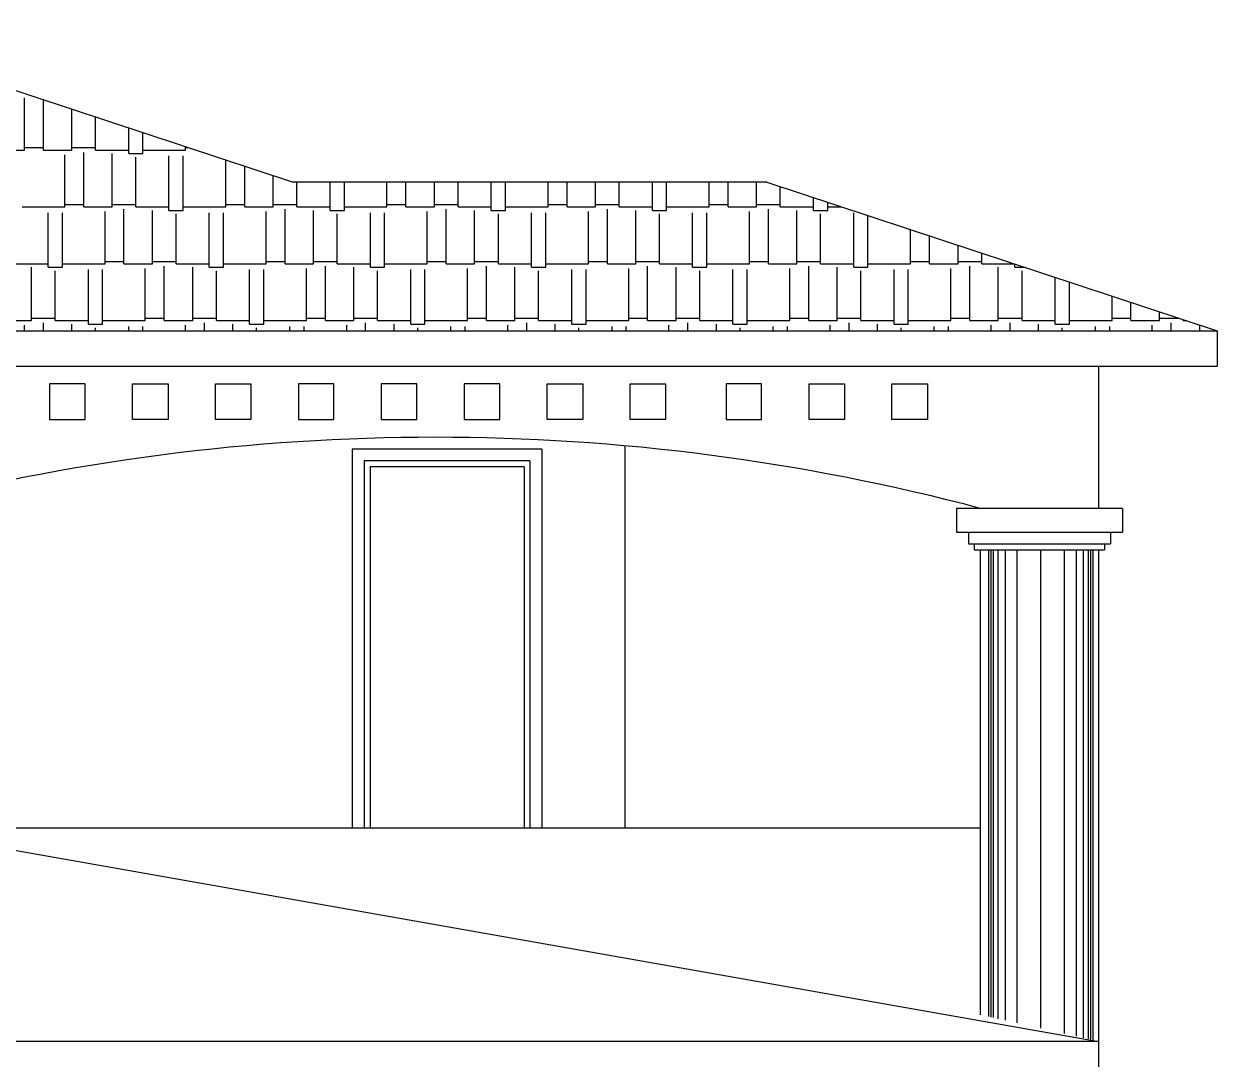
# Model space of a CAD drawing. Extents: x 182769.15 to 182771.38, y 101811.72 to 101812.21.
# Drawn here: x 182770.8376 to 182770.9384, y 101811.8582 to 101811.9456 of the extents above; entities that cross this region are included whole.
import ezdxf

# ---------------------------------------------------------------- set-up
doc = ezdxf.new("R2010")
doc.units = 0
doc.header["$MEASUREMENT"] = 0
doc.layers.add('DUVAR', color=7, linetype='Continuous')
doc.layers.add('TARAMA', color=15, linetype='Continuous')

msp = doc.modelspace()

# ---------------------------------------------------------------- linework, layer by layer
at = {"layer": 'DUVAR', "color": 5}
for p, q in [((182770.8198599537, 101811.9455778206), (182770.8603599537, 101811.9322128206)), ((182770.9003599537, 101811.9322128206), (182770.8603599537, 101811.9322128206)), ((182770.9003599537, 101811.9322128206), (182770.9383599537, 101811.9196728206)), ((182770.8363599537, 101811.9196728206), (182770.9383599537, 101811.9196728206)), ((182770.9383599537, 101811.9196728206), (182770.9383599537, 101811.9166728206)), ((182770.8363599537, 101811.9166728206), (182770.9383599537, 101811.9166728206)), ((182770.9283599537, 101811.9166728206), (182770.9283599537, 101811.9046728206)), ((182770.8428094434, 101811.9151728206), (182770.8398094434, 101811.9151728206)), ((182770.8398094434, 101811.9151728206), (182770.8398094434, 101811.9121728206)), ((182770.8428094434, 101811.9121728206), (182770.8428094434, 101811.9151728206)), ((182770.8468094434, 101811.9121728206), (182770.8468094434, 101811.9151728206)), ((182770.8468094434, 101811.9151728206), (182770.8498094434, 101811.9151728206)), ((182770.8498094434, 101811.9151728206), (182770.8498094434, 101811.9121728206)), ((182770.8538094434, 101811.9121728206), (182770.8538094434, 101811.9151728206)), ((182770.8538094434, 101811.9151728206), (182770.8568094434, 101811.9151728206)), ((182770.8568094434, 101811.9151728206), (182770.8568094434, 101811.9121728206)), ((182770.8638094434, 101811.9151728206), (182770.8608094434, 101811.9151728206)), ((182770.8608094434, 101811.9151728206), (182770.8608094434, 101811.9121728206)), ((182770.8638094434, 101811.9121728206), (182770.8638094434, 101811.9151728206)), ((182770.8708094434, 101811.9151728206), (182770.8678094434, 101811.9151728206)), ((182770.8678094434, 101811.9151728206), (182770.8678094434, 101811.9121728206)), ((182770.8708094434, 101811.9121728206), (182770.8708094434, 101811.9151728206)), ((182770.8778094434, 101811.9151728206), (182770.8748094434, 101811.9151728206)), ((182770.8748094434, 101811.9151728206), (182770.8748094434, 101811.9121728206)), ((182770.8778094434, 101811.9121728206), (182770.8778094434, 101811.9151728206)), ((182770.8818094434, 101811.9121728206), (182770.8818094434, 101811.9151728206)), ((182770.8818094434, 101811.9151728206), (182770.8848094434, 101811.9151728206)), ((182770.8848094434, 101811.9151728206), (182770.8848094434, 101811.9121728206)), ((182770.8888094434, 101811.9121728206), (182770.8888094434, 101811.9151728206)), ((182770.8888094434, 101811.9151728206), (182770.8918094434, 101811.9151728206)), ((182770.8918094434, 101811.9151728206), (182770.8918094434, 101811.9121728206)), ((182770.8999104639, 101811.9151728206), (182770.8969104639, 101811.9151728206)), ((182770.8969104639, 101811.9151728206), (182770.8969104639, 101811.9121728206)), ((182770.8999104639, 101811.9121728206), (182770.8999104639, 101811.9151728206)), ((182770.9039104639, 101811.9121728206), (182770.9039104639, 101811.9151728206)), ((182770.9039104639, 101811.9151728206), (182770.9069104639, 101811.9151728206)), ((182770.9069104639, 101811.9151728206), (182770.9069104639, 101811.9121728206)), ((182770.9109104639, 101811.9121728206), (182770.9109104639, 101811.9151728206)), ((182770.9109104639, 101811.9151728206), (182770.9139104639, 101811.9151728206)), ((182770.9139104639, 101811.9151728206), (182770.9139104639, 101811.9121728206)), ((182770.8398094434, 101811.9121728206), (182770.8428094434, 101811.9121728206)), ((182770.8498094434, 101811.9121728206), (182770.8468094434, 101811.9121728206)), ((182770.8568094434, 101811.9121728206), (182770.8538094434, 101811.9121728206)), ((182770.8608094434, 101811.9121728206), (182770.8638094434, 101811.9121728206)), ((182770.8678094434, 101811.9121728206), (182770.8708094434, 101811.9121728206)), ((182770.8748094434, 101811.9121728206), (182770.8778094434, 101811.9121728206)), ((182770.8848094434, 101811.9121728206), (182770.8818094434, 101811.9121728206)), ((182770.8918094434, 101811.9121728206), (182770.8888094434, 101811.9121728206)), ((182770.8969104639, 101811.9121728206), (182770.8999104639, 101811.9121728206)), ((182770.9069104639, 101811.9121728206), (182770.9039104639, 101811.9121728206)), ((182770.9139104639, 101811.9121728206), (182770.9109104639, 101811.9121728206)), ((182770.9303599537, 101811.9046728206), (182770.9163599537, 101811.9046728206)), ((182770.9163599537, 101811.9046728206), (182770.9163599537, 101811.9026728206)), ((182770.9303599537, 101811.9046728206), (182770.9303599537, 101811.9026728206)), ((182770.9163599537, 101811.9026728206), (182770.9303599537, 101811.9026728206)), ((182770.9173599537, 101811.9026728206), (182770.9173599537, 101811.9016728206)), ((182770.9293599536, 101811.9026728206), (182770.9293599536, 101811.9016728206)), ((182770.9173599537, 101811.9016728206), (182770.9293599536, 101811.9016728206)), ((182770.9178599537, 101811.9016728206), (182770.9178599537, 101811.9011728206)), ((182770.9178599537, 101811.9011728206), (182770.9288599537, 101811.9011728206)), ((182770.9183599536, 101811.9011728206), (182770.9183599536, 101811.8619228206)), ((182770.9283599537, 101811.9011728206), (182770.9283599537, 101811.8596728206)), ((182770.9288599537, 101811.9016728206), (182770.9288599537, 101811.9011728206)), ((182770.9183599536, 101811.8776728206), (182770.8263599537, 101811.8776728206))]:
    msp.add_line(p, q, dxfattribs=at)
at = {"layer": 'DUVAR', "color": 3}
for p, q in [((182770.8883599536, 101811.9099576399), (182770.8883599536, 101811.8776728206)), ((182770.8653599537, 101811.9096728206), (182770.8653599537, 101811.8776728206)), ((182770.8813599537, 101811.9096728206), (182770.8653599537, 101811.9096728206)), ((182770.8813599537, 101811.9096728206), (182770.8813599537, 101811.8776728206)), ((182770.8663599537, 101811.9086728206), (182770.8663599537, 101811.8776728206)), ((182770.8803599536, 101811.9086728206), (182770.8663599537, 101811.9086728206)), ((182770.8803599536, 101811.9086728206), (182770.8803599536, 101811.8776728206))]:
    msp.add_line(p, q, dxfattribs=at)
at = {"layer": 'DUVAR', "color": 1}
for p, q in [((182770.8668599536, 101811.9081728206), (182770.8668599536, 101811.8776728206)), ((182770.8798599537, 101811.9081728206), (182770.8668599536, 101811.9081728206)), ((182770.8798599537, 101811.9081728206), (182770.8798599537, 101811.8776728206))]:
    msp.add_line(p, q, dxfattribs=at)
at = {"layer": 'DUVAR', "color": 8}
for p, q in [((182770.9190609742, 101811.9011728206), (182770.9190609742, 101811.861765091)), ((182770.9192609742, 101811.9011728206), (182770.9192609742, 101811.861720091)), ((182770.9194609742, 101811.9011728206), (182770.9194609742, 101811.861675091)), ((182770.9198609742, 101811.9011728206), (182770.9198609742, 101811.861585091)), ((182770.9204609742, 101811.9011728206), (182770.9204609742, 101811.861450091)), ((182770.9214609742, 101811.9011728206), (182770.9214609742, 101811.861225091)), ((182770.9234609742, 101811.9011728206), (182770.9234609742, 101811.860775091)), ((182770.9254609742, 101811.9011728206), (182770.9254609742, 101811.860325091)), ((182770.9264609742, 101811.9011728206), (182770.9264609742, 101811.860100091)), ((182770.9270609742, 101811.9011728206), (182770.9270609742, 101811.859965091)), ((182770.9274609742, 101811.9011728206), (182770.9274609742, 101811.859875091)), ((182770.9276609742, 101811.9011728206), (182770.9276609742, 101811.859830091)), ((182770.9278609742, 101811.9011728206), (182770.9278609742, 101811.859785091))]:
    msp.add_line(p, q, dxfattribs=at)
at = {"layer": 'DUVAR', "color": 6}
for p, q in [((182770.8263599537, 101811.8776728206), (182770.9283599537, 101811.8596728206)), ((182770.9283599537, 101811.8596728206), (182770.8263599537, 101811.8596728206)), ((182770.9283599537, 101811.8596728206), (182770.9283599537, 101811.8566728206))]:
    msp.add_line(p, q, dxfattribs=at)
at = {"layer": 'DUVAR', "color": 5}
msp.add_arc((182770.8723599536, 101811.7313394873), 0.1793333333336735, 75.13718278686326, 104.8628172131367, dxfattribs=at)
at = {"layer": 'TARAMA'}
for p, q in [((182770.837689276, 101811.9349271903), (182770.837689276, 101811.9393271903)), ((182770.839289276, 101811.9349271903), (182770.839289276, 101811.9391661442)), ((182770.841689276, 101811.9349271903), (182770.841689276, 101811.9383741442)), ((182770.843689276, 101811.9349271903), (182770.843689276, 101811.9377141442)), ((182770.846489276, 101811.9346271903), (182770.846489276, 101811.9367901442)), ((182770.847689276, 101811.9346271903), (182770.847689276, 101811.9363941442)), ((182770.837689276, 101811.9351271903), (182770.839289276, 101811.9351271903)), ((182770.841689276, 101811.9351271903), (182770.843689276, 101811.9351271903)), ((182770.851289276, 101811.9349271903), (182770.851289276, 101811.9352061442)), ((182770.851289276, 101811.9351271903), (182770.8515285302, 101811.9351271903)), ((182770.834089276, 101811.9349271903), (182770.837689276, 101811.9349271903)), ((182770.839289276, 101811.9349271903), (182770.841689276, 101811.9349271903)), ((182770.841089276, 101811.9301271903), (182770.841089276, 101811.9345271903)), ((182770.842689276, 101811.9301271903), (182770.842689276, 101811.9347271903)), ((182770.843689276, 101811.9349271903), (182770.846489276, 101811.9349271903)), ((182770.845089276, 101811.9301271903), (182770.845089276, 101811.9346271903)), ((182770.846489276, 101811.9346271903), (182770.847689276, 101811.9346271903)), ((182770.847089276, 101811.9301271903), (182770.847089276, 101811.9343271903)), ((182770.847689276, 101811.9349271903), (182770.851289276, 101811.9349271903)), ((182770.849889276, 101811.9298271903), (182770.849889276, 101811.9344271903)), ((182770.851089276, 101811.9298271903), (182770.851089276, 101811.9344271903)), ((182770.854689276, 101811.9301271903), (182770.854689276, 101811.9340841442)), ((182770.856289276, 101811.9301271903), (182770.856289276, 101811.9335561442)), ((182770.858689276, 101811.9301271903), (182770.858689276, 101811.9327641442)), ((182770.860689276, 101811.9301271903), (182770.860689276, 101811.9322128206)), ((182770.863489276, 101811.9298271903), (182770.863489276, 101811.9322128206)), ((182770.864689276, 101811.9298271903), (182770.864689276, 101811.9322128206)), ((182770.868289276, 101811.9301271903), (182770.868289276, 101811.9322128206)), ((182770.869889276, 101811.9301271903), (182770.869889276, 101811.9322128206)), ((182770.872289276, 101811.9301271903), (182770.872289276, 101811.9322128206)), ((182770.874289276, 101811.9301271903), (182770.874289276, 101811.9322128206)), ((182770.877089276, 101811.9298271903), (182770.877089276, 101811.9322128206)), ((182770.878289276, 101811.9298271903), (182770.878289276, 101811.9322128206)), ((182770.881889276, 101811.9301271903), (182770.881889276, 101811.9322128206)), ((182770.883489276, 101811.9301271903), (182770.883489276, 101811.9322128206)), ((182770.885889276, 101811.9301271903), (182770.885889276, 101811.9322128206)), ((182770.887889276, 101811.9301271903), (182770.887889276, 101811.9322128206)), ((182770.890689276, 101811.9298271903), (182770.890689276, 101811.9322128206)), ((182770.891889276, 101811.9298271903), (182770.891889276, 101811.9322128206)), ((182770.895489276, 101811.9301271903), (182770.895489276, 101811.9322128206)), ((182770.897089276, 101811.9301271903), (182770.897089276, 101811.9322128206)), ((182770.899489276, 101811.9301271903), (182770.899489276, 101811.9322128206)), ((182770.901489276, 101811.9301271903), (182770.901489276, 101811.9318401442)), ((182770.837489276, 101811.9301271903), (182770.841089276, 101811.9301271903)), ((182770.841089276, 101811.9303271903), (182770.842689276, 101811.9303271903)), ((182770.842689276, 101811.9301271903), (182770.845089276, 101811.9301271903)), ((182770.845089276, 101811.9303271903), (182770.847089276, 101811.9303271903)), ((182770.847089276, 101811.9301271903), (182770.849889276, 101811.9301271903)), ((182770.851089276, 101811.9301271903), (182770.854689276, 101811.9301271903)), ((182770.854689276, 101811.9303271903), (182770.856289276, 101811.9303271903)), ((182770.856289276, 101811.9301271903), (182770.858689276, 101811.9301271903)), ((182770.858689276, 101811.9303271903), (182770.860689276, 101811.9303271903)), ((182770.860689276, 101811.9301271903), (182770.863489276, 101811.9301271903)), ((182770.864689276, 101811.9301271903), (182770.868289276, 101811.9301271903)), ((182770.868289276, 101811.9303271903), (182770.869889276, 101811.9303271903)), ((182770.869889276, 101811.9301271903), (182770.872289276, 101811.9301271903)), ((182770.872289276, 101811.9303271903), (182770.874289276, 101811.9303271903)), ((182770.874289276, 101811.9301271903), (182770.877089276, 101811.9301271903)), ((182770.878289276, 101811.9301271903), (182770.881889276, 101811.9301271903)), ((182770.881889276, 101811.9303271903), (182770.883489276, 101811.9303271903)), ((182770.883489276, 101811.9301271903), (182770.885889276, 101811.9301271903)), ((182770.885889276, 101811.9303271903), (182770.887889276, 101811.9303271903)), ((182770.887889276, 101811.9301271903), (182770.890689276, 101811.9301271903)), ((182770.891889276, 101811.9301271903), (182770.895489276, 101811.9301271903)), ((182770.895489276, 101811.9303271903), (182770.897089276, 101811.9303271903)), ((182770.897089276, 101811.9301271903), (182770.899489276, 101811.9301271903)), ((182770.899489276, 101811.9303271903), (182770.901489276, 101811.9303271903)), ((182770.901489276, 101811.9301271903), (182770.904289276, 101811.9301271903)), ((182770.904289276, 101811.9298271903), (182770.904289276, 101811.9309161442)), ((182770.905489276, 101811.9298271903), (182770.905489276, 101811.9305201442)), ((182770.905489276, 101811.9301271903), (182770.9066800454, 101811.9301271903)), ((182770.839689276, 101811.9250271903), (182770.839689276, 101811.9296271903)), ((182770.840889276, 101811.9250271903), (182770.840889276, 101811.9296271903)), ((182770.844489276, 101811.9253271903), (182770.844489276, 101811.9297271903)), ((182770.846089276, 101811.9253271903), (182770.846089276, 101811.9299271903)), ((182770.848489276, 101811.9253271903), (182770.848489276, 101811.9298271903)), ((182770.849889276, 101811.9298271903), (182770.851089276, 101811.9298271903)), ((182770.850489276, 101811.9253271903), (182770.850489276, 101811.9295271903)), ((182770.853289276, 101811.9250271903), (182770.853289276, 101811.9296271903)), ((182770.854489276, 101811.9250271903), (182770.854489276, 101811.9296271903)), ((182770.858089276, 101811.9253271903), (182770.858089276, 101811.9297271903)), ((182770.859689276, 101811.9253271903), (182770.859689276, 101811.9299271903)), ((182770.862089276, 101811.9253271903), (182770.862089276, 101811.9298271903)), ((182770.863489276, 101811.9298271903), (182770.864689276, 101811.9298271903)), ((182770.864089276, 101811.9253271903), (182770.864089276, 101811.9295271903)), ((182770.866889276, 101811.9250271903), (182770.866889276, 101811.9296271903)), ((182770.868089276, 101811.9250271903), (182770.868089276, 101811.9296271903)), ((182770.871689276, 101811.9253271903), (182770.871689276, 101811.9297271903)), ((182770.873289276, 101811.9253271903), (182770.873289276, 101811.9299271903)), ((182770.875689276, 101811.9253271903), (182770.875689276, 101811.9298271903)), ((182770.877089276, 101811.9298271903), (182770.878289276, 101811.9298271903)), ((182770.877689276, 101811.9253271903), (182770.877689276, 101811.9295271903)), ((182770.880489276, 101811.9250271903), (182770.880489276, 101811.9296271903)), ((182770.881689276, 101811.9250271903), (182770.881689276, 101811.9296271903)), ((182770.885289276, 101811.9253271903), (182770.885289276, 101811.9297271903)), ((182770.886889276, 101811.9253271903), (182770.886889276, 101811.9299271903)), ((182770.889289276, 101811.9253271903), (182770.889289276, 101811.9298271903)), ((182770.890689276, 101811.9298271903), (182770.891889276, 101811.9298271903)), ((182770.891289276, 101811.9253271903), (182770.891289276, 101811.9295271903)), ((182770.894089276, 101811.9250271903), (182770.894089276, 101811.9296271903)), ((182770.895289276, 101811.9250271903), (182770.895289276, 101811.9296271903)), ((182770.898889276, 101811.9253271903), (182770.898889276, 101811.9297271903)), ((182770.900489276, 101811.9253271903), (182770.900489276, 101811.9299271903)), ((182770.902889276, 101811.9253271903), (182770.902889276, 101811.9298271903)), ((182770.904289276, 101811.9298271903), (182770.905489276, 101811.9298271903)), ((182770.904889276, 101811.9253271903), (182770.904889276, 101811.9295271903)), ((182770.907689276, 101811.9250271903), (182770.907689276, 101811.9296271903)), ((182770.908889276, 101811.9250271903), (182770.908889276, 101811.9293981442)), ((182770.912489276, 101811.9253271903), (182770.912489276, 101811.9282101442)), ((182770.914089276, 101811.9253271903), (182770.914089276, 101811.9276821442)), ((182770.916489276, 101811.9253271903), (182770.916489276, 101811.9268901442)), ((182770.918489276, 101811.9253271903), (182770.918489276, 101811.9262301442)), ((182770.836889276, 101811.9253271903), (182770.839689276, 101811.9253271903)), ((182770.838289276, 101811.9205271903), (182770.838289276, 101811.9250271903)), ((182770.839689276, 101811.9250271903), (182770.840889276, 101811.9250271903)), ((182770.840889276, 101811.9253271903), (182770.844489276, 101811.9253271903)), ((182770.844489276, 101811.9255271903), (182770.846089276, 101811.9255271903)), ((182770.846089276, 101811.9253271903), (182770.848489276, 101811.9253271903)), ((182770.847889276, 101811.9205271903), (182770.847889276, 101811.9249271903)), ((182770.848489276, 101811.9255271903), (182770.850489276, 101811.9255271903)), ((182770.849489276, 101811.9205271903), (182770.849489276, 101811.9251271903)), ((182770.850489276, 101811.9253271903), (182770.853289276, 101811.9253271903)), ((182770.851889276, 101811.9205271903), (182770.851889276, 101811.9250271903)), ((182770.853289276, 101811.9250271903), (182770.854489276, 101811.9250271903)), ((182770.854489276, 101811.9253271903), (182770.858089276, 101811.9253271903)), ((182770.858089276, 101811.9255271903), (182770.859689276, 101811.9255271903)), ((182770.859689276, 101811.9253271903), (182770.862089276, 101811.9253271903)), ((182770.861489276, 101811.9205271903), (182770.861489276, 101811.9249271903)), ((182770.862089276, 101811.9255271903), (182770.864089276, 101811.9255271903)), ((182770.863089276, 101811.9205271903), (182770.863089276, 101811.9251271903)), ((182770.864089276, 101811.9253271903), (182770.866889276, 101811.9253271903)), ((182770.865489276, 101811.9205271903), (182770.865489276, 101811.9250271903)), ((182770.866889276, 101811.9250271903), (182770.868089276, 101811.9250271903)), ((182770.868089276, 101811.9253271903), (182770.871689276, 101811.9253271903)), ((182770.871689276, 101811.9255271903), (182770.873289276, 101811.9255271903)), ((182770.873289276, 101811.9253271903), (182770.875689276, 101811.9253271903)), ((182770.875089276, 101811.9205271903), (182770.875089276, 101811.9249271903)), ((182770.875689276, 101811.9255271903), (182770.877689276, 101811.9255271903)), ((182770.876689276, 101811.9205271903), (182770.876689276, 101811.9251271903)), ((182770.877689276, 101811.9253271903), (182770.880489276, 101811.9253271903)), ((182770.879089276, 101811.9205271903), (182770.879089276, 101811.9250271903)), ((182770.880489276, 101811.9250271903), (182770.881689276, 101811.9250271903)), ((182770.881689276, 101811.9253271903), (182770.885289276, 101811.9253271903)), ((182770.885289276, 101811.9255271903), (182770.886889276, 101811.9255271903)), ((182770.886889276, 101811.9253271903), (182770.889289276, 101811.9253271903)), ((182770.888689276, 101811.9205271903), (182770.888689276, 101811.9249271903)), ((182770.889289276, 101811.9255271903), (182770.891289276, 101811.9255271903)), ((182770.890289276, 101811.9205271903), (182770.890289276, 101811.9251271903)), ((182770.891289276, 101811.9253271903), (182770.894089276, 101811.9253271903)), ((182770.892689276, 101811.9205271903), (182770.892689276, 101811.9250271903)), ((182770.894089276, 101811.9250271903), (182770.895289276, 101811.9250271903)), ((182770.895289276, 101811.9253271903), (182770.898889276, 101811.9253271903)), ((182770.898889276, 101811.9255271903), (182770.900489276, 101811.9255271903)), ((182770.900489276, 101811.9253271903), (182770.902889276, 101811.9253271903)), ((182770.902289276, 101811.9205271903), (182770.902289276, 101811.9249271903)), ((182770.902889276, 101811.9255271903), (182770.904889276, 101811.9255271903)), ((182770.903889276, 101811.9205271903), (182770.903889276, 101811.9251271903)), ((182770.904889276, 101811.9253271903), (182770.907689276, 101811.9253271903)), ((182770.906289276, 101811.9205271903), (182770.906289276, 101811.9250271903)), ((182770.907689276, 101811.9250271903), (182770.908889276, 101811.9250271903)), ((182770.908889276, 101811.9253271903), (182770.912489276, 101811.9253271903)), ((182770.912489276, 101811.9255271903), (182770.914089276, 101811.9255271903)), ((182770.914089276, 101811.9253271903), (182770.916489276, 101811.9253271903)), ((182770.915889276, 101811.9205271903), (182770.915889276, 101811.9249271903)), ((182770.916489276, 101811.9255271903), (182770.918489276, 101811.9255271903)), ((182770.917489276, 101811.9205271903), (182770.917489276, 101811.9251271903)), ((182770.918489276, 101811.9253271903), (182770.9212254999, 101811.9253271903)), ((182770.919889276, 101811.9205271903), (182770.919889276, 101811.9250271903)), ((182770.921289276, 101811.9250271903), (182770.921289276, 101811.9253061442)), ((182770.921289276, 101811.9250271903), (182770.9221345908, 101811.9250271903)), ((182770.840289276, 101811.9205271903), (182770.840289276, 101811.9247271903)), ((182770.843089276, 101811.9202271903), (182770.843089276, 101811.9248271903)), ((182770.844289276, 101811.9202271903), (182770.844289276, 101811.9248271903)), ((182770.853889276, 101811.9205271903), (182770.853889276, 101811.9247271903)), ((182770.856689276, 101811.9202271903), (182770.856689276, 101811.9248271903)), ((182770.857889276, 101811.9202271903), (182770.857889276, 101811.9248271903)), ((182770.867489276, 101811.9205271903), (182770.867489276, 101811.9247271903)), ((182770.870289276, 101811.9202271903), (182770.870289276, 101811.9248271903)), ((182770.871489276, 101811.9202271903), (182770.871489276, 101811.9248271903)), ((182770.881089276, 101811.9205271903), (182770.881089276, 101811.9247271903)), ((182770.883889276, 101811.9202271903), (182770.883889276, 101811.9248271903)), ((182770.885089276, 101811.9202271903), (182770.885089276, 101811.9248271903)), ((182770.894689276, 101811.9205271903), (182770.894689276, 101811.9247271903)), ((182770.897489276, 101811.9202271903), (182770.897489276, 101811.9248271903)), ((182770.898689276, 101811.9202271903), (182770.898689276, 101811.9248271903)), ((182770.908289276, 101811.9205271903), (182770.908289276, 101811.9247271903)), ((182770.911089276, 101811.9202271903), (182770.911089276, 101811.9248271903)), ((182770.912289276, 101811.9202271903), (182770.912289276, 101811.9248271903)), ((182770.921889276, 101811.9205271903), (182770.921889276, 101811.9247271903)), ((182770.924689276, 101811.9202271903), (182770.924689276, 101811.9241841442)), ((182770.925889276, 101811.9202271903), (182770.925889276, 101811.9237881442)), ((182770.929489276, 101811.9205271903), (182770.929489276, 101811.9226001442)), ((182770.931089276, 101811.9205271903), (182770.931089276, 101811.9220721442)), ((182770.933489276, 101811.9205271903), (182770.933489276, 101811.9212801442)), ((182770.835889276, 101811.9205271903), (182770.838289276, 101811.9205271903)), ((182770.837689276, 101811.9196728206), (182770.837689276, 101811.9201271903)), ((182770.838289276, 101811.9207271903), (182770.840289276, 101811.9207271903)), ((182770.839289276, 101811.9196728206), (182770.839289276, 101811.9203271903)), ((182770.840289276, 101811.9205271903), (182770.843089276, 101811.9205271903)), ((182770.841689276, 101811.9196728206), (182770.841689276, 101811.9202271903)), ((182770.843089276, 101811.9202271903), (182770.844289276, 101811.9202271903)), ((182770.843689276, 101811.9196728206), (182770.843689276, 101811.9199271903)), ((182770.844289276, 101811.9205271903), (182770.847889276, 101811.9205271903)), ((182770.846489276, 101811.9196728206), (182770.846489276, 101811.9200271903)), ((182770.847689276, 101811.9196728206), (182770.847689276, 101811.9200271903)), ((182770.847889276, 101811.9207271903), (182770.849489276, 101811.9207271903)), ((182770.849489276, 101811.9205271903), (182770.851889276, 101811.9205271903)), ((182770.851289276, 101811.9196728206), (182770.851289276, 101811.9201271903)), ((182770.851889276, 101811.9207271903), (182770.853889276, 101811.9207271903)), ((182770.852889276, 101811.9196728206), (182770.852889276, 101811.9203271903)), ((182770.853889276, 101811.9205271903), (182770.856689276, 101811.9205271903)), ((182770.855289276, 101811.9196728206), (182770.855289276, 101811.9202271903)), ((182770.856689276, 101811.9202271903), (182770.857889276, 101811.9202271903)), ((182770.857289276, 101811.9196728206), (182770.857289276, 101811.9199271903)), ((182770.857889276, 101811.9205271903), (182770.861489276, 101811.9205271903)), ((182770.860089276, 101811.9196728206), (182770.860089276, 101811.9200271903)), ((182770.861289276, 101811.9196728206), (182770.861289276, 101811.9200271903)), ((182770.861489276, 101811.9207271903), (182770.863089276, 101811.9207271903)), ((182770.863089276, 101811.9205271903), (182770.865489276, 101811.9205271903)), ((182770.864889276, 101811.9196728206), (182770.864889276, 101811.9201271903)), ((182770.865489276, 101811.9207271903), (182770.867489276, 101811.9207271903)), ((182770.866489276, 101811.9196728206), (182770.866489276, 101811.9203271903)), ((182770.867489276, 101811.9205271903), (182770.870289276, 101811.9205271903)), ((182770.868889276, 101811.9196728206), (182770.868889276, 101811.9202271903)), ((182770.870289276, 101811.9202271903), (182770.871489276, 101811.9202271903)), ((182770.870889276, 101811.9196728206), (182770.870889276, 101811.9199271903)), ((182770.871489276, 101811.9205271903), (182770.875089276, 101811.9205271903)), ((182770.873689276, 101811.9196728206), (182770.873689276, 101811.9200271903)), ((182770.874889276, 101811.9196728206), (182770.874889276, 101811.9200271903)), ((182770.875089276, 101811.9207271903), (182770.876689276, 101811.9207271903)), ((182770.876689276, 101811.9205271903), (182770.879089276, 101811.9205271903)), ((182770.878489276, 101811.9196728206), (182770.878489276, 101811.9201271903)), ((182770.879089276, 101811.9207271903), (182770.881089276, 101811.9207271903)), ((182770.880089276, 101811.9196728206), (182770.880089276, 101811.9203271903)), ((182770.881089276, 101811.9205271903), (182770.883889276, 101811.9205271903)), ((182770.882489276, 101811.9196728206), (182770.882489276, 101811.9202271903)), ((182770.883889276, 101811.9202271903), (182770.885089276, 101811.9202271903)), ((182770.884489276, 101811.9196728206), (182770.884489276, 101811.9199271903)), ((182770.885089276, 101811.9205271903), (182770.888689276, 101811.9205271903)), ((182770.887289276, 101811.9196728206), (182770.887289276, 101811.9200271903)), ((182770.888489276, 101811.9196728206), (182770.888489276, 101811.9200271903)), ((182770.888689276, 101811.9207271903), (182770.890289276, 101811.9207271903)), ((182770.890289276, 101811.9205271903), (182770.892689276, 101811.9205271903)), ((182770.892089276, 101811.9196728206), (182770.892089276, 101811.9201271903)), ((182770.892689276, 101811.9207271903), (182770.894689276, 101811.9207271903)), ((182770.893689276, 101811.9196728206), (182770.893689276, 101811.9203271903)), ((182770.894689276, 101811.9205271903), (182770.897489276, 101811.9205271903)), ((182770.896089276, 101811.9196728206), (182770.896089276, 101811.9202271903)), ((182770.897489276, 101811.9202271903), (182770.898689276, 101811.9202271903)), ((182770.898089276, 101811.9196728206), (182770.898089276, 101811.9199271903)), ((182770.898689276, 101811.9205271903), (182770.902289276, 101811.9205271903)), ((182770.900889276, 101811.9196728206), (182770.900889276, 101811.9200271903)), ((182770.902089276, 101811.9196728206), (182770.902089276, 101811.9200271903)), ((182770.902289276, 101811.9207271903), (182770.903889276, 101811.9207271903)), ((182770.903889276, 101811.9205271903), (182770.906289276, 101811.9205271903)), ((182770.905689276, 101811.9196728206), (182770.905689276, 101811.9201271903)), ((182770.906289276, 101811.9207271903), (182770.908289276, 101811.9207271903)), ((182770.907289276, 101811.9196728206), (182770.907289276, 101811.9203271903)), ((182770.908289276, 101811.9205271903), (182770.911089276, 101811.9205271903)), ((182770.909689276, 101811.9196728206), (182770.909689276, 101811.9202271903)), ((182770.911089276, 101811.9202271903), (182770.912289276, 101811.9202271903)), ((182770.911689276, 101811.9196728206), (182770.911689276, 101811.9199271903)), ((182770.912289276, 101811.9205271903), (182770.915889276, 101811.9205271903)), ((182770.914489276, 101811.9196728206), (182770.914489276, 101811.9200271903)), ((182770.915689276, 101811.9196728206), (182770.915689276, 101811.9200271903)), ((182770.915889276, 101811.9207271903), (182770.917489276, 101811.9207271903)), ((182770.917489276, 101811.9205271903), (182770.919889276, 101811.9205271903)), ((182770.919289276, 101811.9196728206), (182770.919289276, 101811.9201271903)), ((182770.919889276, 101811.9207271903), (182770.921889276, 101811.9207271903)), ((182770.920889276, 101811.9196728206), (182770.920889276, 101811.9203271903)), ((182770.921889276, 101811.9205271903), (182770.924689276, 101811.9205271903)), ((182770.923289276, 101811.9196728206), (182770.923289276, 101811.9202271903)), ((182770.924689276, 101811.9202271903), (182770.925889276, 101811.9202271903)), ((182770.925289276, 101811.9196728206), (182770.925289276, 101811.9199271903)), ((182770.925889276, 101811.9205271903), (182770.929489276, 101811.9205271903)), ((182770.928089276, 101811.9196728206), (182770.928089276, 101811.9200271903)), ((182770.929289276, 101811.9196728206), (182770.929289276, 101811.9200271903)), ((182770.929489276, 101811.9207271903), (182770.931089276, 101811.9207271903)), ((182770.931089276, 101811.9205271903), (182770.933489276, 101811.9205271903)), ((182770.932889276, 101811.9196728206), (182770.932889276, 101811.9201271903)), ((182770.933489276, 101811.9207271903), (182770.9351648939, 101811.9207271903)), ((182770.934489276, 101811.9196728206), (182770.934489276, 101811.9203271903)), ((182770.935489276, 101811.9205271903), (182770.935489276, 101811.9206201442)), ((182770.935489276, 101811.9205271903), (182770.9357709545, 101811.9205271903)), ((182770.936889276, 101811.9196728206), (182770.936889276, 101811.9201581442))]:
    msp.add_line(p, q, dxfattribs=at)

doc.saveas('drawing.dxf')
